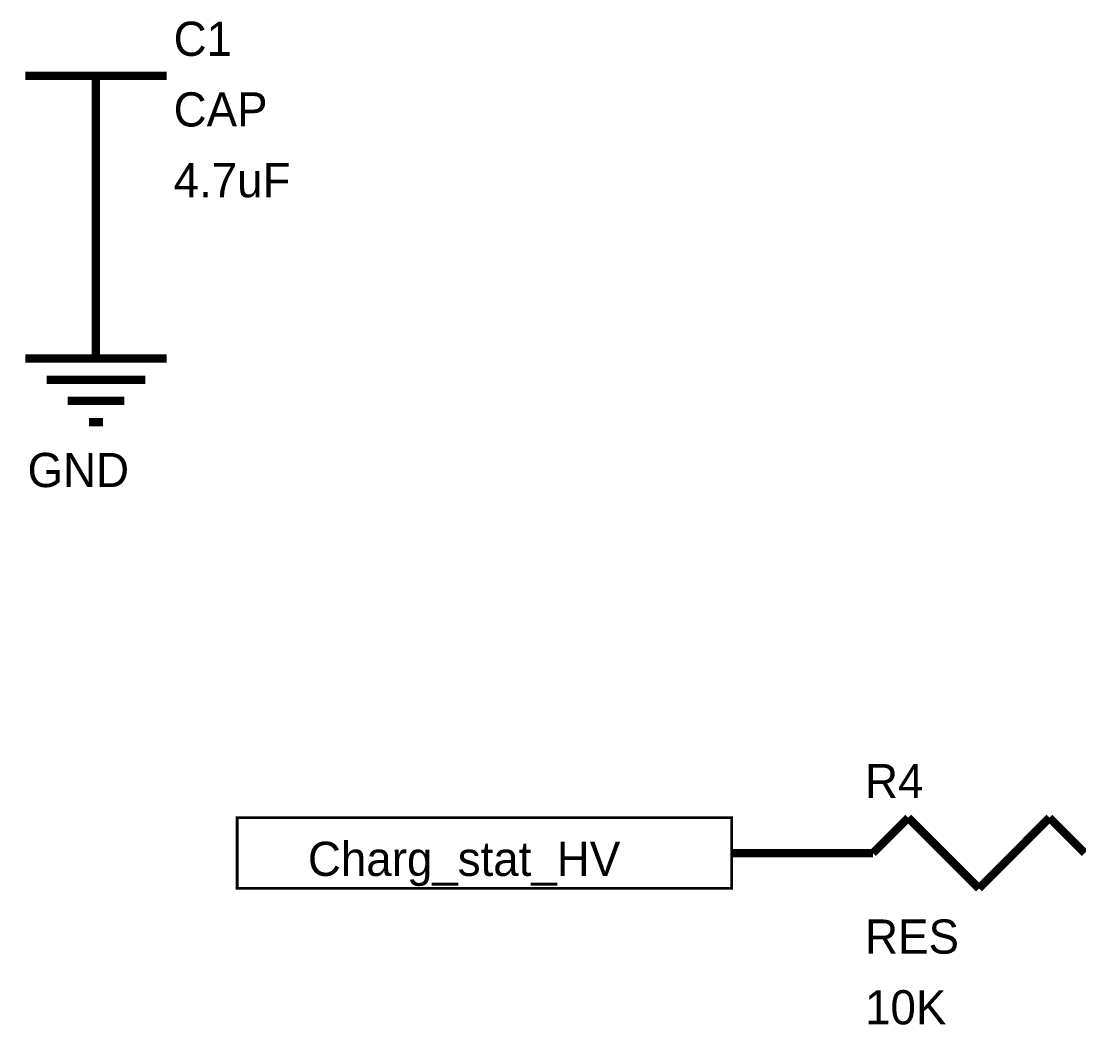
# Model space of a CAD drawing. Header units: millimetres. Extents: x 0 to 9.5, y 0 to 7.5.
# Drawn here: x 3.294 to 4.792, y 3.757 to 5.178 of the extents above; entities that cross this region are included whole.
import ezdxf

# ---------------------------------------------------------------- set-up
doc = ezdxf.new("R2010")
doc.units = ezdxf.units.MM
doc.header["$MEASUREMENT"] = 0
doc.layers.add('Sheet', color=255, linetype='Continuous')

msp = doc.modelspace()

# ---------------------------------------------------------------- linework, layer by layer
at = {"layer": 'Sheet', "const_width": 0.0118}
for points in [[(3.3003, 5.0999), (3.5002, 5.0999)], [(3.4002, 5.1), (3.4002, 4.8999)], [(3.4002, 4.8), (3.4002, 4.8999)], [(3.4002, 4.8), (3.4002, 4.6999)], [(3.3003, 4.6998), (3.5002, 4.6998)], [(3.3303, 4.67), (3.4704, 4.67)], [(3.3603, 4.64), (3.4404, 4.64)], [(3.3903, 4.6099), (3.4103, 4.6099)], [(4.5501, 4.05), (4.5001, 4)], [(4.6502, 3.9499), (4.5501, 4.05)], [(4.75, 4.05), (4.6502, 3.9499)], [(4.8, 4), (4.75, 4.05)], [(4.3002, 4), (4.4002, 4)], [(4.5001, 4), (4.4002, 4)]]:
    msp.add_lwpolyline(points, dxfattribs=at)
at = {"layer": 'Sheet', "const_width": 0.0039}
for points in [[(3.6002, 4.05), (3.6002, 3.9499), (4.3002, 3.9499), (4.3002, 4.05), (3.6002, 4.05), (3.6002, 4.05)], [(3.6002, 3.9499), (3.6002, 4.05), (4.3002, 4.05), (4.3002, 3.9499), (3.6002, 3.9499)]]:
    msp.add_lwpolyline(points, close=True, dxfattribs=at)

# ---------------------------------------------------------------- texts
at = {"layer": 'Sheet'}
for s, height, p in [('C1', 0.04837, (3.5102, 5.1284)), ('CAP', 0.04837, (3.5102, 5.0284)), ('4.7uF', 0.04837, (3.5102, 4.9283)), ('GND', 0.04837, (3.3034, 4.518)), ('R4', 0.04837, (4.489, 4.0777)), ('Charg_stat_HV', 0.048366, (3.7003, 3.9676)), ('RES', 0.04837, (4.489, 3.8576)), ('10K', 0.04837, (4.489, 3.7575))]:
    msp.add_text(s, height=height, dxfattribs=at).set_placement(p)

doc.saveas('drawing.dxf')
